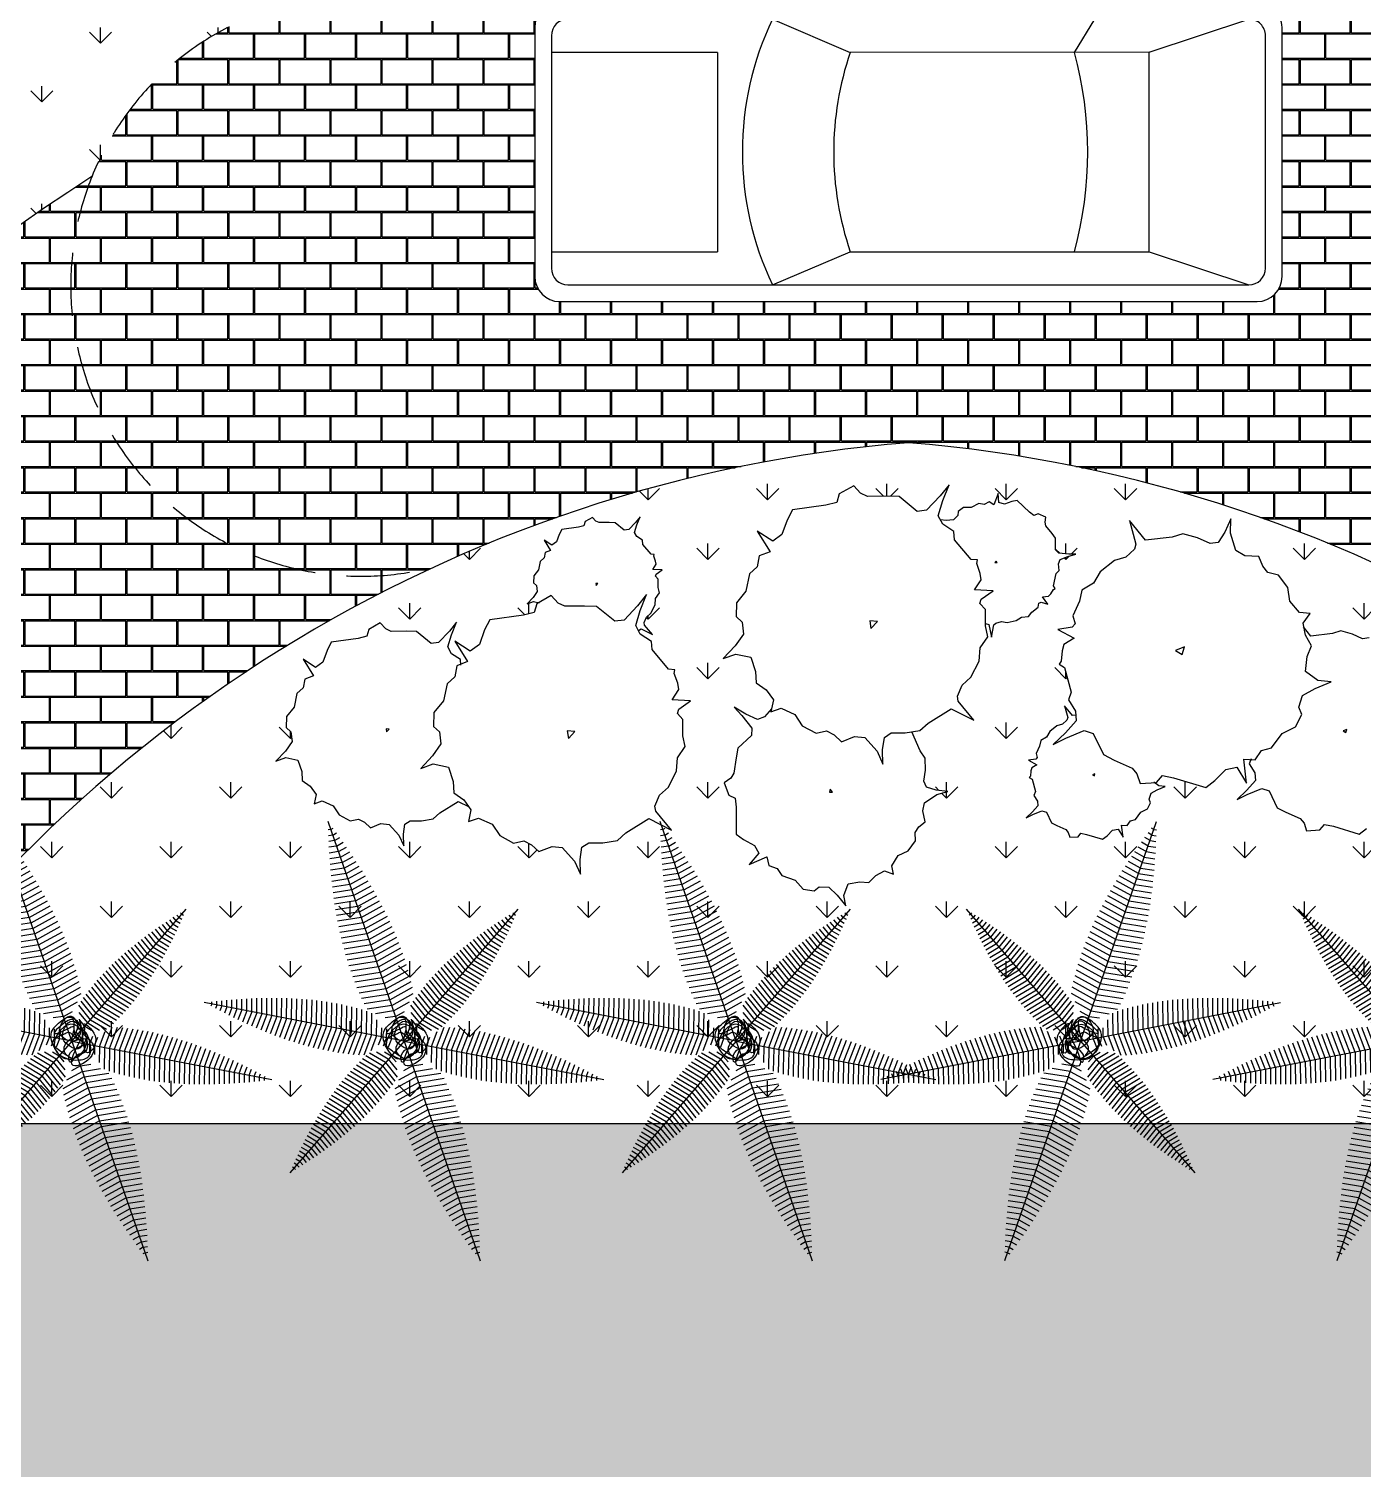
# Model space of a CAD drawing. Header units: millimetres. Extents: x 5728 to 12128, y -948 to 8052.
# Drawn here: x 7099 to 7902, y -81 to 786 of the extents above; entities that cross this region are included whole.
import ezdxf

# ---------------------------------------------------------------- set-up
doc = ezdxf.new("R2010")
doc.units = ezdxf.units.MM
doc.header["$MEASUREMENT"] = 0
doc.linetypes.add('DASHED', pattern=[19.05, 12.7, -6.35])
for name, color, linetype in [('003 - 0.250 Color', 3, 'Continuous'), ('005 - 0.350 Color', 5, 'Continuous'), ('030 - 0.500 Color', 30, 'Continuous'), ('052 - 0.250 Color', 52, 'Continuous'), ('084 - 0.250 Color', 84, 'Continuous'), ('104 - 0.250 Color', 104, 'Continuous'), ('252 - 0.150 Color', 252, 'Continuous')]:
    doc.layers.add(name, color=color, linetype=linetype)
pattern_1 = [(0, (0, 0), (15.36, 15.36), [30, -0.72]), (0, (-15.36, 0.72), (15.36, 15.36), [30, -0.72]), (90, (0, 0), (-15.36, 15.36), [-16.08, 14.64]), (90, (-0.72, 0), (-15.36, 15.36), [-16.08, 14.64])]

# ---------------------------------------------------------------- blocks, each defined once
blk = doc.blocks.new('Carro')
at = {"layer": '052 - 0.250 Color'}
for p, q in [((7967.72, 5100.48), (7861.66, 4994.42)), ((8285.92, 4803.5), (7988.94, 5100.48)), ((7971.26, 5089.87), (7872.27, 4990.88)), ((8275.32, 4799.96), (7985.4, 5089.87)), ((8034.9, 5012.09), (7964.19, 5082.8)), ((8034.9, 5012.09), (7950.05, 4927.24)), ((7879.34, 4997.95), (7950.05, 4927.24)), ((8072.51, 5002.77), (8091.47, 4955.52)), ((7861.66, 4973.2), (8158.64, 4676.22)), ((7872.27, 4976.74), (8162.18, 4686.82)), ((8218.75, 4828.25), (8091.47, 4955.52)), ((7959.38, 4889.63), (8006.62, 4870.67)), ((8006.62, 4870.67), (8133.89, 4743.39)), ((8186.93, 4860.06), (8209.8, 4865.47)), ((8133.89, 4743.39), (8218.75, 4828.25)), ((8218.75, 4828.25), (8275.32, 4799.96)), ((8176.32, 4686.82), (8275.32, 4785.82)), ((8179.86, 4676.22), (8285.92, 4782.28)), ((8133.89, 4743.39), (8162.18, 4686.82))]:
    blk.add_line(p, q, dxfattribs=at)
for centre, radius, start, end in [((7978.33, 5089.87), 15, 44.99996, 134.99996), ((7978.33, 5082.8), 10, 44.99996, 134.99996), ((7872.27, 4983.81), 15, 134.99996, 224.99996), ((8133.89, 4828.25), 185, 109.37793, 160.62198), ((7879.34, 4983.81), 10, 134.99996, 224.99996), ((8172.79, 4789.35), 185, 116.07531, 153.9246), ((7988.23, 4973.91), 229, 299.81067, 330.18924), ((8268.25, 4792.89), 10, 314.99996, 44.99996), ((8275.32, 4792.89), 15, 314.99996, 44.99996), ((8169.25, 4693.89), 10, 224.99996, 314.99996), ((8169.25, 4686.82), 15, 224.99996, 314.99996)]:
    blk.add_arc(centre, radius, start, end, dxfattribs=at)
blk = doc.blocks.new('Coqueiro')
at = {"layer": '104 - 0.250 Color', "ltscale": 2.5}
for p, q in [((27820.34, 18685.32), (27817.78, 18685.77)), ((27820.34, 18688.82), (27818.8, 18689.09)), ((27820.34, 18554.03), (27820.34, 18694.03)), ((27820.34, 18688.82), (27821.87, 18689.09)), ((27820.34, 18685.32), (27822.9, 18685.77)), ((27820.34, 18678.32), (27815.8, 18679.12)), ((27820.34, 18681.82), (27816.78, 18682.44)), ((27820.34, 18681.82), (27823.9, 18682.44)), ((27820.34, 18678.32), (27824.88, 18679.12)), ((27820.34, 18667.82), (27813.05, 18669.1)), ((27820.34, 18671.32), (27813.94, 18672.45)), ((27820.34, 18674.82), (27814.85, 18675.78)), ((27820.34, 18674.82), (27825.83, 18675.78)), ((27820.34, 18671.32), (27826.74, 18672.45)), ((27820.34, 18667.82), (27827.63, 18669.1)), ((27820.34, 18660.82), (27811.36, 18662.4)), ((27820.34, 18664.32), (27812.19, 18665.75)), ((27820.34, 18664.32), (27828.49, 18665.75)), ((27820.34, 18660.82), (27829.31, 18662.4)), ((27820.34, 18650.32), (27809.1, 18652.3)), ((27820.34, 18653.82), (27809.82, 18655.67)), ((27820.34, 18657.32), (27810.57, 18659.04)), ((27820.34, 18657.32), (27830.11, 18659.04)), ((27820.34, 18653.82), (27830.86, 18655.67)), ((27820.34, 18650.32), (27831.58, 18652.3)), ((27820.34, 18643.32), (27807.78, 18645.53)), ((27820.34, 18646.82), (27808.42, 18648.92)), ((27820.34, 18646.82), (27832.26, 18648.92)), ((27820.34, 18643.32), (27832.9, 18645.53)), ((27820.34, 18632.82), (27806.11, 18635.33)), ((27820.34, 18636.32), (27806.62, 18638.74)), ((27820.34, 18639.82), (27807.18, 18642.14)), ((27820.34, 18639.82), (27833.5, 18642.14)), ((27820.34, 18636.32), (27834.06, 18638.74)), ((27820.34, 18632.82), (27834.57, 18635.33)), ((27820.34, 18622.32), (27804.85, 18625.05)), ((27820.34, 18625.82), (27805.22, 18628.48)), ((27820.34, 18629.32), (27805.64, 18631.91)), ((27820.34, 18629.32), (27835.04, 18631.91)), ((27820.34, 18625.82), (27835.46, 18628.48)), ((27820.34, 18622.32), (27835.83, 18625.05)), ((27820.34, 18615.32), (27804.26, 18618.15)), ((27820.34, 18618.82), (27804.53, 18621.6)), ((27820.34, 18618.82), (27836.15, 18621.6)), ((27820.34, 18615.32), (27836.42, 18618.15)), ((27820.34, 18554.03), (27714.25, 18615.28)), ((27718.2, 18613), (27717.32, 18611.95)), ((27718.2, 18613), (27718.67, 18614.28)), ((27720.85, 18611.47), (27719.39, 18609.72)), ((27720.85, 18611.47), (27721.63, 18613.61)), ((27723.51, 18609.94), (27721.47, 18607.51)), ((27723.51, 18609.94), (27724.59, 18612.91)), ((27726.16, 18608.4), (27723.57, 18605.32)), ((27726.16, 18608.4), (27727.54, 18612.19)), ((27728.81, 18606.87), (27730.48, 18611.45)), ((27731.46, 18605.34), (27733.41, 18610.69)), ((27734.11, 18603.81), (27736.33, 18609.9)), ((27736.77, 18602.28), (27739.24, 18609.08)), ((27739.42, 18600.75), (27742.15, 18608.24)), ((27820.34, 18604.82), (27803.8, 18607.73)), ((27820.34, 18608.32), (27803.89, 18611.22)), ((27820.34, 18611.82), (27804.05, 18614.69)), ((27820.34, 18611.82), (27836.63, 18614.69)), ((27820.34, 18608.32), (27836.79, 18611.22)), ((27820.34, 18604.82), (27836.88, 18607.73)), ((27728.81, 18606.87), (27725.68, 18603.14)), ((27731.46, 18605.34), (27727.8, 18600.98)), ((27734.11, 18603.81), (27729.95, 18598.85)), ((27736.77, 18602.28), (27732.11, 18596.73)), ((27739.42, 18600.75), (27734.29, 18594.64)), ((27742.07, 18599.22), (27736.49, 18592.57)), ((27742.07, 18599.22), (27745.04, 18607.37)), ((27744.72, 18597.69), (27747.92, 18606.47)), ((27747.38, 18596.15), (27750.79, 18605.54)), ((27750.03, 18594.62), (27753.65, 18604.58)), ((27752.68, 18593.09), (27756.5, 18603.58)), ((27755.33, 18591.56), (27759.33, 18602.55)), ((27757.98, 18590.03), (27762.15, 18601.48)), ((27760.64, 18588.5), (27764.96, 18600.38)), ((27763.29, 18586.97), (27767.76, 18599.24)), ((27820.34, 18601.32), (27803.76, 18604.24)), ((27820.34, 18597.82), (27803.78, 18600.74)), ((27820.34, 18554.03), (27911.27, 18606.53)), ((27820.34, 18601.32), (27836.92, 18604.24)), ((27820.34, 18597.82), (27836.9, 18600.74)), ((27885.15, 18591.45), (27882.41, 18598.98)), ((27887.43, 18592.76), (27884.88, 18599.75)), ((27889.7, 18594.07), (27887.36, 18600.5)), ((27891.97, 18595.39), (27889.85, 18601.22)), ((27894.25, 18596.7), (27892.35, 18601.92)), ((27896.52, 18598.01), (27894.85, 18602.59)), ((27898.79, 18599.32), (27897.36, 18603.25)), ((27898.79, 18599.32), (27901.48, 18596.12)), ((27901.07, 18600.64), (27899.88, 18603.88)), ((27901.07, 18600.64), (27903.29, 18597.99)), ((27903.34, 18601.95), (27902.41, 18604.5)), ((27903.34, 18601.95), (27905.08, 18599.87)), ((27905.61, 18603.26), (27904.95, 18605.09)), ((27905.61, 18603.26), (27906.87, 18601.77)), ((27907.89, 18604.57), (27907.49, 18605.67)), ((27907.89, 18604.57), (27908.64, 18603.68)), ((27744.72, 18597.69), (27738.71, 18590.52)), ((27747.38, 18596.15), (27740.96, 18588.5)), ((27750.03, 18594.62), (27743.22, 18586.51)), ((27752.68, 18593.09), (27745.51, 18584.54)), ((27755.33, 18591.56), (27747.82, 18582.6)), ((27765.94, 18585.44), (27770.54, 18598.06)), ((27768.59, 18583.9), (27773.3, 18596.84)), ((27771.25, 18582.37), (27776.05, 18595.57)), ((27773.9, 18580.84), (27778.78, 18594.27)), ((27776.55, 18579.31), (27781.5, 18592.91)), ((27779.2, 18577.78), (27784.2, 18591.51)), ((27820.34, 18594.32), (27803.87, 18597.22)), ((27820.34, 18590.82), (27804.03, 18593.69)), ((27820.34, 18594.32), (27836.8, 18597.22)), ((27820.34, 18590.82), (27836.65, 18593.69)), ((27864.69, 18579.64), (27860.66, 18590.72)), ((27866.97, 18580.95), (27863.03, 18591.77)), ((27869.24, 18582.26), (27865.41, 18592.78)), ((27871.51, 18583.57), (27867.81, 18593.76)), ((27873.79, 18584.89), (27870.21, 18594.7)), ((27876.06, 18586.2), (27872.63, 18595.62)), ((27878.33, 18587.51), (27875.06, 18596.5)), ((27880.61, 18588.82), (27877.5, 18597.35)), ((27882.88, 18590.14), (27879.95, 18598.18)), ((27885.15, 18591.45), (27890.3, 18585.31)), ((27887.43, 18592.76), (27892.21, 18587.06)), ((27889.7, 18594.07), (27894.09, 18588.84)), ((27891.97, 18595.39), (27895.96, 18590.63)), ((27894.25, 18596.7), (27897.82, 18592.44)), ((27896.52, 18598.01), (27899.66, 18594.28)), ((27757.98, 18590.03), (27750.15, 18580.69)), ((27760.64, 18588.5), (27752.51, 18578.81)), ((27763.29, 18586.97), (27754.89, 18576.96)), ((27765.94, 18585.44), (27757.31, 18575.14)), ((27768.59, 18583.9), (27759.75, 18573.36)), ((27771.25, 18582.37), (27762.22, 18571.61)), ((27781.85, 18576.25), (27786.88, 18590.06)), ((27784.51, 18574.72), (27789.55, 18588.56)), ((27787.16, 18573.19), (27792.19, 18587.01)), ((27789.81, 18571.65), (27794.81, 18585.4)), ((27792.46, 18570.12), (27797.42, 18583.74)), ((27795.12, 18568.59), (27800, 18582.02)), ((27820.34, 18587.32), (27804.26, 18590.15)), ((27820.34, 18583.82), (27804.56, 18586.6)), ((27820.34, 18580.32), (27804.93, 18583.03)), ((27820.34, 18580.32), (27804.93, 18583.03)), ((27820.34, 18587.32), (27836.42, 18590.15)), ((27820.34, 18583.82), (27836.12, 18586.6)), ((27820.34, 18580.32), (27835.75, 18583.03)), ((27820.34, 18580.32), (27835.75, 18583.03)), ((27848.78, 18570.45), (27844.47, 18582.3)), ((27851.05, 18571.76), (27846.74, 18583.63)), ((27853.33, 18573.07), (27849.02, 18584.91)), ((27855.6, 18574.39), (27851.32, 18586.16)), ((27857.87, 18575.7), (27853.63, 18587.36)), ((27860.15, 18577.01), (27855.96, 18588.52)), ((27862.42, 18578.32), (27858.3, 18589.64)), ((27869.24, 18582.26), (27876.44, 18573.69)), ((27871.51, 18583.57), (27878.48, 18575.27)), ((27873.79, 18584.89), (27880.5, 18576.88)), ((27876.06, 18586.2), (27882.5, 18578.52)), ((27878.33, 18587.51), (27884.48, 18580.18)), ((27880.61, 18588.82), (27886.44, 18581.87)), ((27882.88, 18590.14), (27888.38, 18583.58)), ((27773.9, 18580.84), (27764.72, 18569.9)), ((27776.55, 18579.31), (27767.25, 18568.22)), ((27779.2, 18577.78), (27769.81, 18566.59)), ((27781.85, 18576.25), (27772.41, 18564.99)), ((27784.51, 18574.72), (27775.04, 18563.43)), ((27787.16, 18573.19), (27777.7, 18561.92)), ((27797.77, 18567.06), (27802.56, 18580.24)), ((27800.42, 18565.53), (27805.1, 18578.39)), ((27800.42, 18565.53), (27805.1, 18578.39)), ((27803.07, 18564), (27807.53, 18576.25)), ((27820.34, 18576.82), (27805.66, 18579.4)), ((27820.34, 18573.32), (27809.5, 18575.23)), ((27820.34, 18576.82), (27835.02, 18579.4)), ((27820.34, 18573.32), (27831.18, 18575.23)), ((27835.14, 18562.57), (27831.32, 18573.08)), ((27837.41, 18563.89), (27833.4, 18574.91)), ((27837.41, 18563.89), (27833.4, 18574.91)), ((27839.69, 18565.2), (27835.58, 18576.49)), ((27841.96, 18566.51), (27837.77, 18578.02)), ((27844.23, 18567.82), (27839.99, 18579.49)), ((27846.51, 18569.14), (27842.22, 18580.92)), ((27853.33, 18573.07), (27861.43, 18563.42)), ((27855.6, 18574.39), (27863.65, 18564.79)), ((27857.87, 18575.7), (27865.85, 18566.2)), ((27860.15, 18577.01), (27868.02, 18567.63)), ((27862.42, 18578.32), (27870.16, 18569.1)), ((27864.69, 18579.64), (27872.28, 18570.6)), ((27866.97, 18580.95), (27874.37, 18572.13)), ((27789.81, 18571.65), (27780.41, 18560.45)), ((27792.46, 18570.12), (27783.15, 18559.02)), ((27795.12, 18568.59), (27785.93, 18557.65)), ((27797.77, 18567.06), (27788.76, 18556.32)), ((27800.42, 18565.53), (27791.62, 18555.04)), ((27800.42, 18565.53), (27791.62, 18555.04)), ((27805.72, 18562.47), (27809.02, 18571.52)), ((27808.38, 18560.94), (27810.23, 18566.03)), ((27811.03, 18559.4), (27812.88, 18564.5)), ((27820.34, 18569.82), (27814.23, 18570.89)), ((27820.34, 18569.82), (27826.45, 18570.89)), ((27830.59, 18559.95), (27829, 18564.32)), ((27832.87, 18561.26), (27830.04, 18569.02)), ((27839.69, 18565.2), (27847.41, 18555.99)), ((27841.96, 18566.51), (27849.83, 18557.13)), ((27844.23, 18567.82), (27852.22, 18558.31)), ((27846.51, 18569.14), (27854.57, 18559.53)), ((27848.78, 18570.45), (27856.89, 18560.79)), ((27851.05, 18571.76), (27859.17, 18562.09)), ((27803.07, 18564), (27794.69, 18554.01)), ((27805.72, 18562.47), (27799.53, 18555.09)), ((27808.38, 18560.94), (27804.89, 18556.78)), ((27811.03, 18559.4), (27807.54, 18555.25)), ((27813.68, 18557.87), (27810.19, 18553.72)), ((27813.68, 18557.87), (27815.54, 18562.97)), ((27830.59, 18559.95), (27833.58, 18556.39)), ((27832.87, 18561.26), (27838.18, 18554.93)), ((27835.14, 18562.57), (27842.33, 18554.01)), ((27837.41, 18563.89), (27844.96, 18554.9)), ((27837.41, 18563.89), (27844.96, 18554.9)), ((27820.34, 18554.03), (27729.41, 18501.53)), ((27791.9, 18537.61), (27783.79, 18547.27)), ((27794.17, 18538.92), (27786.11, 18548.53)), ((27796.45, 18540.23), (27788.46, 18549.75)), ((27798.72, 18541.55), (27790.85, 18550.93)), ((27800.99, 18542.86), (27793.27, 18552.06)), ((27803.27, 18544.17), (27795.72, 18553.16)), ((27803.27, 18544.17), (27795.72, 18553.16)), ((27805.54, 18545.48), (27798.35, 18554.05)), ((27807.81, 18546.8), (27802.5, 18553.12)), ((27810.09, 18548.11), (27807.1, 18551.67)), ((27810.09, 18548.11), (27811.68, 18543.74)), ((27820.34, 18554.03), (27926.43, 18492.78)), ((27820.34, 18554.03), (27820.34, 18414.03)), ((27827, 18550.18), (27825.14, 18545.09)), ((27827, 18550.18), (27830.49, 18554.34)), ((27829.65, 18548.65), (27827.8, 18543.55)), ((27829.65, 18548.65), (27833.14, 18552.81)), ((27832.3, 18547.12), (27830.45, 18542.02)), ((27832.3, 18547.12), (27835.79, 18551.28)), ((27834.96, 18545.59), (27841.15, 18552.97)), ((27837.61, 18544.06), (27845.99, 18554.05)), ((27840.26, 18542.53), (27849.06, 18553.01)), ((27840.26, 18542.53), (27849.06, 18553.01)), ((27842.91, 18541), (27851.92, 18551.74)), ((27845.56, 18539.47), (27854.75, 18550.41)), ((27848.22, 18537.93), (27857.53, 18549.03)), ((27850.87, 18536.4), (27860.27, 18547.61)), ((27778.26, 18529.73), (27770.52, 18538.96)), ((27780.53, 18531.05), (27772.66, 18540.43)), ((27782.81, 18532.36), (27774.83, 18541.86)), ((27785.08, 18533.67), (27777.03, 18543.27)), ((27787.35, 18534.98), (27779.25, 18544.64)), ((27789.63, 18536.3), (27781.51, 18545.97)), ((27794.17, 18538.92), (27798.46, 18527.14)), ((27796.45, 18540.23), (27800.69, 18528.56)), ((27798.72, 18541.55), (27802.91, 18530.04)), ((27800.99, 18542.86), (27805.1, 18531.57)), ((27803.27, 18544.17), (27807.28, 18533.15)), ((27803.27, 18544.17), (27807.28, 18533.15)), ((27805.54, 18545.48), (27809.36, 18534.98)), ((27807.81, 18546.8), (27810.64, 18539.03)), ((27834.96, 18545.59), (27831.66, 18536.54)), ((27837.61, 18544.06), (27833.15, 18531.81)), ((27840.26, 18542.53), (27835.58, 18529.67)), ((27840.26, 18542.53), (27835.58, 18529.67)), ((27842.91, 18541), (27838.12, 18527.82)), ((27845.56, 18539.47), (27840.68, 18526.04)), ((27853.52, 18534.87), (27862.98, 18546.14)), ((27856.17, 18533.34), (27865.64, 18544.63)), ((27858.83, 18531.81), (27868.27, 18543.07)), ((27861.48, 18530.28), (27870.87, 18541.47)), ((27864.13, 18528.75), (27873.43, 18539.83)), ((27766.89, 18523.17), (27760.18, 18531.17)), ((27769.17, 18524.48), (27762.2, 18532.79)), ((27771.44, 18525.8), (27764.24, 18534.37)), ((27773.71, 18527.11), (27766.31, 18535.93)), ((27775.99, 18528.42), (27768.4, 18537.46)), ((27778.26, 18529.73), (27782.38, 18518.42)), ((27780.53, 18531.05), (27784.72, 18519.54)), ((27782.81, 18532.36), (27787.05, 18520.7)), ((27785.08, 18533.67), (27789.36, 18521.9)), ((27787.35, 18534.98), (27791.66, 18523.14)), ((27789.63, 18536.3), (27793.94, 18524.43)), ((27791.9, 18537.61), (27796.21, 18525.76)), ((27820.34, 18531.24), (27805.66, 18528.65)), ((27820.34, 18534.74), (27809.5, 18532.83)), ((27820.34, 18538.24), (27814.23, 18537.16)), ((27820.34, 18538.24), (27826.45, 18537.16)), ((27820.34, 18534.74), (27831.18, 18532.83)), ((27820.34, 18531.24), (27835.02, 18528.65)), ((27848.22, 18537.93), (27843.26, 18524.32)), ((27850.87, 18536.4), (27845.87, 18522.66)), ((27853.52, 18534.87), (27848.49, 18521.05)), ((27856.17, 18533.34), (27851.13, 18519.5)), ((27858.83, 18531.81), (27853.8, 18518)), ((27861.48, 18530.28), (27856.48, 18516.55)), ((27866.78, 18527.22), (27875.96, 18538.16)), ((27869.43, 18525.68), (27878.46, 18536.45)), ((27872.09, 18524.15), (27880.93, 18534.7)), ((27874.74, 18522.62), (27883.37, 18532.91)), ((27877.39, 18521.09), (27885.79, 18531.1)), ((27753.25, 18515.3), (27748.47, 18520.99)), ((27755.53, 18516.61), (27750.38, 18522.75)), ((27757.8, 18517.92), (27752.3, 18524.48)), ((27760.07, 18519.23), (27754.24, 18526.19)), ((27762.35, 18520.55), (27756.2, 18527.87)), ((27764.62, 18521.86), (27758.18, 18529.54)), ((27764.62, 18521.86), (27768.05, 18512.44)), ((27766.89, 18523.17), (27770.47, 18513.35)), ((27769.17, 18524.48), (27772.87, 18514.3)), ((27771.44, 18525.8), (27775.27, 18515.28)), ((27773.71, 18527.11), (27777.65, 18516.29)), ((27775.99, 18528.42), (27780.02, 18517.33)), ((27820.34, 18524.24), (27804.56, 18521.46)), ((27820.34, 18527.74), (27804.93, 18525.02)), ((27820.34, 18527.74), (27804.93, 18525.02)), ((27820.34, 18527.74), (27835.75, 18525.02)), ((27820.34, 18527.74), (27835.75, 18525.02)), ((27820.34, 18524.24), (27836.12, 18521.46)), ((27864.13, 18528.75), (27859.18, 18515.14)), ((27866.78, 18527.22), (27861.9, 18513.79)), ((27869.43, 18525.68), (27864.63, 18512.48)), ((27872.09, 18524.15), (27867.38, 18511.22)), ((27874.74, 18522.62), (27870.14, 18510)), ((27877.39, 18521.09), (27872.92, 18508.82)), ((27880.04, 18519.56), (27888.17, 18529.25)), ((27882.7, 18518.03), (27890.53, 18527.37)), ((27885.35, 18516.5), (27892.86, 18525.45)), ((27888, 18514.97), (27895.17, 18523.51)), ((27890.65, 18513.43), (27897.46, 18521.55)), ((27744.16, 18510.05), (27741.02, 18513.78)), ((27746.43, 18511.36), (27742.86, 18515.61)), ((27748.71, 18512.67), (27744.72, 18517.43)), ((27750.98, 18513.98), (27746.59, 18519.22)), ((27748.71, 18512.67), (27750.83, 18506.84)), ((27750.98, 18513.98), (27753.32, 18507.56)), ((27753.25, 18515.3), (27755.8, 18508.31)), ((27755.53, 18516.61), (27758.27, 18509.08)), ((27757.8, 18517.92), (27760.73, 18509.88)), ((27760.07, 18519.23), (27763.18, 18510.7)), ((27762.35, 18520.55), (27765.62, 18511.56)), ((27820.34, 18513.74), (27803.87, 18510.84)), ((27820.34, 18517.24), (27804.03, 18514.37)), ((27820.34, 18520.74), (27804.26, 18517.91)), ((27820.34, 18520.74), (27836.42, 18517.91)), ((27820.34, 18517.24), (27836.65, 18514.37)), ((27820.34, 18513.74), (27836.8, 18510.84)), ((27880.04, 18519.56), (27875.72, 18507.68)), ((27882.7, 18518.03), (27878.53, 18506.57)), ((27885.35, 18516.5), (27881.35, 18505.51)), ((27888, 18514.97), (27884.18, 18504.48)), ((27890.65, 18513.43), (27887.03, 18503.48)), ((27893.3, 18511.9), (27899.72, 18519.55)), ((27895.96, 18510.37), (27901.97, 18517.53)), ((27898.61, 18508.84), (27904.19, 18515.49)), ((27901.26, 18507.31), (27906.39, 18513.42)), ((27732.79, 18503.48), (27732.04, 18504.38)), ((27735.07, 18504.8), (27733.81, 18506.29)), ((27735.07, 18504.8), (27735.73, 18502.96)), ((27737.34, 18506.11), (27735.59, 18508.19)), ((27737.34, 18506.11), (27738.27, 18503.56)), ((27739.61, 18507.42), (27737.39, 18510.07)), ((27741.89, 18508.73), (27739.2, 18511.93)), ((27739.61, 18507.42), (27740.79, 18504.17)), ((27741.89, 18508.73), (27743.31, 18504.81)), ((27744.16, 18510.05), (27745.83, 18505.46)), ((27746.43, 18511.36), (27748.33, 18506.14)), ((27820.34, 18506.74), (27803.76, 18503.82)), ((27820.34, 18510.24), (27803.78, 18507.32)), ((27820.34, 18510.24), (27836.9, 18507.32)), ((27820.34, 18506.74), (27836.92, 18503.82)), ((27893.3, 18511.9), (27889.89, 18502.52)), ((27895.96, 18510.37), (27892.76, 18501.59)), ((27898.61, 18508.84), (27895.64, 18500.69)), ((27901.26, 18507.31), (27898.53, 18499.82)), ((27903.91, 18505.78), (27901.44, 18498.97)), ((27903.91, 18505.78), (27908.57, 18511.33)), ((27906.56, 18504.25), (27904.35, 18498.16)), ((27906.56, 18504.25), (27910.73, 18509.21)), ((27909.22, 18502.72), (27912.87, 18507.07)), ((27911.87, 18501.18), (27915, 18504.92)), ((27732.79, 18503.48), (27733.19, 18502.38)), ((27820.34, 18503.24), (27803.8, 18500.32)), ((27820.34, 18499.74), (27803.89, 18496.84)), ((27820.34, 18496.24), (27804.05, 18493.37)), ((27820.34, 18503.24), (27836.88, 18500.32)), ((27820.34, 18499.74), (27836.79, 18496.84)), ((27820.34, 18496.24), (27836.63, 18493.37)), ((27909.22, 18502.72), (27907.27, 18497.37)), ((27911.87, 18501.18), (27910.2, 18496.6)), ((27914.52, 18499.65), (27913.14, 18495.86)), ((27914.52, 18499.65), (27917.11, 18502.74)), ((27917.17, 18498.12), (27916.09, 18495.15)), ((27917.17, 18498.12), (27919.21, 18500.55)), ((27919.83, 18496.59), (27919.05, 18494.45)), ((27919.83, 18496.59), (27921.29, 18498.33)), ((27922.48, 18495.06), (27922.01, 18493.78)), ((27922.48, 18495.06), (27923.35, 18496.1)), ((27820.34, 18492.74), (27804.26, 18489.91)), ((27820.34, 18489.24), (27804.53, 18486.45)), ((27820.34, 18492.74), (27836.42, 18489.91)), ((27820.34, 18489.24), (27836.15, 18486.45)), ((27820.34, 18485.74), (27804.85, 18483.01)), ((27820.34, 18482.24), (27805.22, 18479.57)), ((27820.34, 18478.74), (27805.64, 18476.15)), ((27820.34, 18485.74), (27835.83, 18483.01)), ((27820.34, 18482.24), (27835.46, 18479.57)), ((27820.34, 18478.74), (27835.04, 18476.15)), ((27820.34, 18475.24), (27806.11, 18472.73)), ((27820.34, 18471.74), (27806.62, 18469.32)), ((27820.34, 18475.24), (27834.57, 18472.73)), ((27820.34, 18471.74), (27834.06, 18469.32)), ((27820.34, 18468.24), (27807.18, 18465.92)), ((27820.34, 18464.74), (27807.78, 18462.53)), ((27820.34, 18461.24), (27808.42, 18459.14)), ((27820.34, 18468.24), (27833.5, 18465.92)), ((27820.34, 18464.74), (27832.9, 18462.53)), ((27820.34, 18461.24), (27832.26, 18459.14)), ((27820.34, 18457.74), (27809.1, 18455.76)), ((27820.34, 18454.24), (27809.82, 18452.39)), ((27820.34, 18457.74), (27831.58, 18455.76)), ((27820.34, 18454.24), (27830.86, 18452.39)), ((27820.34, 18450.74), (27810.57, 18449.02)), ((27820.34, 18447.24), (27811.36, 18445.66)), ((27820.34, 18443.74), (27812.19, 18442.3)), ((27820.34, 18450.74), (27830.11, 18449.02)), ((27820.34, 18447.24), (27829.31, 18445.66)), ((27820.34, 18443.74), (27828.49, 18442.3)), ((27820.34, 18440.24), (27813.05, 18438.95)), ((27820.34, 18436.74), (27813.94, 18435.61)), ((27820.34, 18440.24), (27827.63, 18438.95)), ((27820.34, 18436.74), (27826.74, 18435.61)), ((27820.34, 18433.24), (27814.85, 18432.27)), ((27820.34, 18429.74), (27815.8, 18428.94)), ((27820.34, 18426.24), (27816.78, 18425.61)), ((27820.34, 18433.24), (27825.83, 18432.27)), ((27820.34, 18429.74), (27824.88, 18428.94)), ((27820.34, 18426.24), (27823.9, 18425.61)), ((27820.34, 18422.74), (27817.78, 18422.29)), ((27820.34, 18419.24), (27818.8, 18418.97)), ((27820.34, 18422.74), (27822.9, 18422.29)), ((27820.34, 18419.24), (27821.87, 18418.97))]:
    blk.add_line(p, q, dxfattribs=at)
blk.add_spline([(27815.34, 18545.99), (27812.21, 18549.89), (27809.28, 18557.33), (27818.06, 18559.73), (27820.34, 18559.73), (27822.81, 18555.45), (27827, 18550.18), (27817.88, 18543.83), (27814.07, 18550.41), (27826.56, 18561.18), (27824.93, 18568.05), (27815.54, 18562.97), (27820.61, 18554.18), (27828.74, 18552.26), (27825.14, 18545.09), (27820.34, 18545.09), (27815.16, 18542.38), (27816.07, 18546.72), (27827, 18550.18), (27823.67, 18555.95), (27825.11, 18566.24), (27811.96, 18561.95), (27820.34, 18561.95), (27824.03, 18562.08), (27820.34, 18554.03), (27826.74, 18556.66), (27825.11, 18562.8), (27809.37, 18555.03), (27820.95, 18541.84), (27827.65, 18542.56), (27830.18, 18549.43), (27830.18, 18555.21), (27826.74, 18559.73), (27824.93, 18559.19), (27826.2, 18552.14), (27822.4, 18548.34), (27818.06, 18551.6), (27815.7, 18557.2), (27824.57, 18565.33), (27828.01, 18560.82), (27828.91, 18557.92), (27829.09, 18552.68), (27823.12, 18545.27), (27812.99, 18545.27), (27810.28, 18549.43), (27810.64, 18563.35), (27818.6, 18567.68), (27823.12, 18568.41), (27827.1, 18564.79), (27828.37, 18555.75), (27831.63, 18547.8), (27828.91, 18542.02), (27816.25, 18539.85), (27826.74, 18554.13), (27830.18, 18559.55), (27830.18, 18561), (27834.52, 18552.5), (27826.92, 18544.37), (27827.83, 18555.94), (27828.91, 18565.15)], degree=3, dxfattribs=at)

msp = doc.modelspace()

# ---------------------------------------------------------------- hatches: boundary and pattern name
at = {"layer": '003 - 0.250 Color', "ltscale": 2.5}
h = msp.add_hatch(dxfattribs=at)
h.set_pattern_fill('GRASS', color=256, scale=50, style=0)
h.paths.add_polyline_path([(6403.23, 670.85), (7096.79, 670.85, -0.007973), (7136.59, 697.6, -0.178785), (7218.23, 787.28), (7093.23, 787.28), (6878.23, 787.28), (6878.23, 845.52), (6878.23, 1044.78), (6878.23, 1137.28), (6878.23, 1197.28), (6878.23, 1302.28), (6428.23, 1302.28), (6403.23, 1302.28)])
h = msp.add_hatch(dxfattribs=at)
h.set_pattern_fill('GRASS', color=256, scale=2, style=0)
h.set_pattern_definition([(90, (0, 0), (-35.921, 35.921), [9.525, -62.317]), (45, (0, 0), (-35.92102, 35.92102), [9.525, -41.275]), (135, (0, 0), (-35.92102, -35.92102), [9.525, -41.275])])
h.paths.add_polyline_path([(7628.23, 537.28, 0.242571), (6969.7, 127.28), (8286.77, 127.28, 0.242571)])
h.paths.add_polyline_path([(7532.25, 283.39), (7538.15, 290.1), (7535.56, 294.88), (7528.97, 298.38), (7524.47, 301.62), (7524.57, 317.87), (7523.99, 323.27), (7520.07, 325.02), (7517.19, 332.49), (7521.24, 335.26), (7523.19, 338.3), (7524.45, 347.65), (7525.49, 353.38), (7533.77, 361.03), (7533.9, 365.54), (7527.92, 372.97), (7523.23, 378.01), (7530.3, 373.91), (7537.27, 370.71), (7541.66, 372.28), (7545.81, 377.06), (7546.98, 382.4), (7542.59, 388.44), (7536.57, 392.75), (7536.24, 399.57), (7533.36, 408.13), (7524.29, 410.05), (7516.73, 407.32), (7523.88, 415), (7528.84, 422.11), (7528.07, 429.35), (7524.49, 432.68), (7524.69, 440.97), (7530.42, 448.01), (7532.57, 458.39), (7537.24, 462.51), (7538.46, 469.2), (7544.92, 471.65), (7537.24, 484.02), (7546.58, 477.92), (7552.03, 481.97), (7555.2, 490.75), (7558.41, 496.88), (7578.53, 499.64), (7585.11, 501.33), (7586.57, 506.48), (7595.31, 511.38), (7599.46, 506.86), (7603.56, 504.99), (7615.35, 505.09), (7622.63, 504.82), (7633.56, 495.94), (7639.17, 496.58), (7647.3, 505.3), (7652.7, 511.99), (7648.88, 502.52), (7646.16, 493.32), (7647.48, 490.83), (7651.03, 490.54), (7655.36, 490.81), (7657.95, 493.37), (7658.15, 495.8), (7661.45, 498.3), (7665.99, 498.24), (7670.73, 500.63), (7673.79, 500.08), (7676.79, 501.68), (7679.76, 499.91), (7682.22, 506.77), (7682.73, 501.21), (7686.01, 500.33), (7690.43, 501.82), (7693.83, 502.47), (7701.17, 495.45), (7703.87, 493.39), (7706.35, 494.42), (7710.98, 492.52), (7710.5, 489.49), (7711.04, 487.3), (7714.74, 482.72), (7716.9, 479.79), (7716.82, 472.74), (7718.81, 470.74), (7724.76, 470.27), (7729.06, 470.24), (7724.16, 468.79), (7719.71, 466.99), (7718.54, 464.33), (7718.94, 460.31), (7717.13, 458.61), (7715.58, 451.07), (7716.64, 449.45), (7715.64, 448.92), (7714, 446.29), (7712.69, 444.86), (7709.08, 444.54), (7712.3, 439.99), (7708.1, 441.24), (7706.86, 440.73), (7706.43, 438.31), (7702.6, 435.24), (7700.48, 432.65), (7696.39, 432.36), (7693.11, 430.17), (7687.76, 429.06), (7684.22, 429.65), (7680.79, 428.7), (7679.74, 427.55), (7678.21, 420.31), (7676.66, 427.8), (7674.63, 428.53), (7674.63, 427.03), (7676.06, 420.49), (7671.43, 413.73), (7670.78, 405.86), (7665.86, 396.1), (7660.54, 391.28), (7657.78, 384.73), (7658.27, 381.67), (7667.7, 370.27), (7654.04, 377.14), (7640.18, 368.54), (7635.18, 364.07), (7630.37, 363.27), (7635.4, 351.78), (7638.37, 347.32), (7638.53, 340.1), (7637.6, 333.47), (7639.23, 329.88), (7645, 328.17), (7651.92, 327.37), (7645.29, 325.47), (7637.96, 320.54), (7636.83, 315.71), (7638.37, 309.11), (7634.56, 306.05), (7632.23, 302.7), (7632.58, 297.59), (7628.06, 291.51), (7622.16, 288.71), (7618.26, 282.63), (7619.23, 277.53), (7613.83, 279.55), (7608.54, 276.76), (7604.45, 272.49), (7599.01, 273), (7591.91, 271.69), (7589.35, 264.73), (7590.65, 258.43), (7585.39, 264.97), (7580.32, 269.7), (7574.5, 269.91), (7571.45, 267.46), (7564.92, 268.56), (7559.99, 273.9), (7552.01, 276.78), (7549.28, 280.95), (7544.13, 282.68), (7542.92, 288.07)], flags=16)
h.paths.add_polyline_path([(7430.76, 277.6), (7427.22, 285.46), (7419.82, 293.66), (7413.64, 294.2), (7405.76, 291.12), (7401.29, 295.29), (7396.74, 297.58), (7390.48, 296.24), (7382.14, 300.75), (7377.63, 307.56), (7369.42, 311.3), (7363.28, 309.2), (7364.82, 316.23), (7363.31, 318.32), (7357.2, 321.39), (7346.11, 314.51), (7342.11, 310.94), (7334.99, 309.75), (7328.29, 309.74), (7324.98, 307.61), (7324.1, 301.65), (7324.3, 294.69), (7321.47, 300.98), (7315.55, 307.54), (7310.61, 307.97), (7304.3, 305.51), (7300.72, 308.84), (7297.08, 310.67), (7292.07, 309.6), (7285.4, 313.21), (7281.79, 318.66), (7275.23, 321.65), (7270.31, 319.97), (7271.55, 325.6), (7268.04, 330.43), (7263.22, 333.87), (7262.96, 339.33), (7260.65, 346.18), (7253.4, 347.72), (7247.35, 345.54), (7253.07, 351.67), (7257.04, 357.37), (7256.42, 363.16), (7253.56, 365.82), (7253.72, 372.45), (7258.3, 378.09), (7260.02, 386.39), (7263.76, 389.68), (7264.73, 395.04), (7269.9, 397), (7263.75, 406.9), (7271.23, 402.01), (7275.59, 405.25), (7278.12, 412.28), (7280.69, 417.18), (7296.79, 419.39), (7302.05, 420.74), (7303.22, 424.86), (7310.21, 428.78), (7313.53, 425.17), (7316.82, 423.67), (7326.25, 423.75), (7332.07, 423.54), (7340.82, 416.43), (7345.3, 416.94), (7351.8, 423.92), (7356.13, 429.27), (7353.07, 421.69), (7350.9, 414.33), (7353.08, 410.22), (7358.51, 406.72), (7358.73, 403.96), (7362.76, 405.49), (7355.08, 417.86), (7364.43, 411.75), (7369.87, 415.81), (7373.04, 424.58), (7376.25, 430.72), (7396.37, 433.48), (7402.95, 435.16), (7404.67, 441.21), (7402.41, 441.7), (7398.63, 440.33), (7402.21, 444.17), (7404.69, 447.72), (7404.3, 451.34), (7402.51, 453.01), (7402.61, 457.15), (7405.47, 460.67), (7406.55, 465.86), (7408.89, 467.92), (7409.49, 471.27), (7412.73, 472.49), (7408.88, 478.68), (7413.56, 475.63), (7416.28, 477.65), (7417.87, 482.04), (7419.47, 485.11), (7429.53, 486.49), (7432.82, 487.33), (7433.55, 489.91), (7437.92, 492.36), (7439.99, 490.1), (7442.05, 489.16), (7447.94, 489.21), (7451.58, 489.08), (7457.05, 484.64), (7459.85, 484.96), (7463.91, 489.32), (7466.62, 492.66), (7464.71, 487.93), (7463.35, 483.33), (7464.71, 480.75), (7468.1, 478.57), (7468.31, 476.1), (7473.25, 470.19), (7475.18, 470.02), (7474.98, 468.91), (7476.01, 465.99), (7476.32, 464.07), (7474.33, 461.04), (7479.9, 460.74), (7476.3, 458.22), (7475.93, 456.94), (7477.56, 455.09), (7477.58, 450.19), (7478.29, 446.91), (7475.98, 443.53), (7475.65, 439.6), (7473.2, 434.72), (7470.54, 432.31), (7469.15, 429.04), (7469.4, 427.5), (7474.12, 421.81), (7467.29, 425.24), (7465.58, 424.18), (7466.73, 422.01), (7473.52, 417.64), (7473.93, 412.7), (7483.81, 400.88), (7487.67, 400.54), (7487.26, 398.32), (7489.34, 392.47), (7489.95, 388.64), (7485.97, 382.58), (7497.1, 381.98), (7489.91, 376.95), (7489.18, 374.37), (7492.43, 370.69), (7492.48, 360.87), (7493.9, 354.33), (7489.27, 347.57), (7488.62, 339.7), (7483.71, 329.94), (7478.38, 325.12), (7475.62, 318.57), (7476.11, 315.51), (7485.54, 304.11), (7471.88, 310.97), (7458.03, 302.38), (7453.03, 297.91), (7444.13, 296.43), (7435.75, 296.41), (7431.61, 293.76), (7430.51, 286.3)], flags=16)
h.paths.add_polyline_path([(7580.75, 326.86), (7581.17, 328.68), (7582.61, 326.89)], flags=0)
h.paths.add_polyline_path([(7423.55, 359.31), (7422.82, 363.91), (7427.45, 363.5)], flags=0)
h.paths.add_polyline_path([(7699.25, 311.53), (7702.98, 315.03), (7706.15, 318.63), (7706, 321.53), (7703.84, 324.94), (7704.69, 327.27), (7702.7, 334.71), (7701.02, 335.68), (7701.67, 336.6), (7701.96, 339.69), (7702.49, 341.55), (7705.57, 343.47), (7700.65, 346.08), (7704.97, 346.85), (7705.84, 347.86), (7705.14, 350.22), (7707.19, 354.68), (7707.92, 357.95), (7711.45, 360.04), (7713.4, 363.47), (7717.68, 366.86), (7721.11, 367.93), (7723.74, 370.32), (7724.16, 371.81), (7722.28, 378.96), (7727.03, 372.97), (7729.03, 373.22), (7728.9, 375.67), (7724.58, 382.49), (7726.29, 387.14), (7722.3, 402.02), (7718.94, 403.95), (7720.25, 405.8), (7720.83, 411.98), (7721.89, 415.71), (7728.05, 419.53), (7718.2, 424.77), (7726.85, 426.3), (7728.59, 428.33), (7727.19, 433.04), (7731.29, 441.96), (7732.75, 448.5), (7739.8, 452.68), (7743.7, 459.55), (7752.27, 466.33), (7759.12, 468.45), (7764.39, 473.23), (7765.23, 476.22), (7761.48, 490.53), (7770.98, 478.55), (7787.16, 480.51), (7793.58, 482.46), (7802.28, 480.05), (7809.88, 476.55), (7814.76, 477.21), (7818.89, 483.51), (7822.33, 491.5), (7822.23, 482.88), (7825.49, 472.33), (7830.86, 469.24), (7839.31, 468.71), (7841.61, 463.05), (7844.78, 459.06), (7851.02, 457.64), (7856.68, 450.04), (7857.91, 441.96), (7863.78, 435.11), (7870.23, 434.43), (7865.87, 428.7), (7866.36, 426.17), (7870.62, 420.81), (7883.57, 422.38), (7888.7, 423.94), (7895.66, 422.02), (7901.74, 419.21), (7905.64, 419.74), (7908.94, 424.78), (7911.7, 431.18), (7911.62, 424.28), (7914.22, 415.84), (7918.52, 413.36), (7925.28, 412.94), (7927.12, 408.41), (7929.66, 405.22), (7934.65, 404.08), (7939.18, 398), (7940.16, 391.54), (7944.86, 386.06), (7950.02, 385.52), (7946.53, 380.93), (7947.68, 375.07), (7950.59, 369.92), (7948.54, 364.86), (7947.75, 357.67), (7953.68, 353.22), (7960.08, 352.66), (7952.31, 349.5), (7946.31, 346.01), (7944.44, 340.49), (7945.91, 336.87), (7942.97, 330.92), (7936.44, 327.74), (7931.39, 320.93), (7926.61, 319.52), (7923.47, 315.08), (7917.96, 315.48), (7919.37, 303.91), (7914.64, 311.49), (7909.32, 310.38), (7904.07, 305.08), (7899.67, 301.71), (7884.14, 306.48), (7878.8, 307.48), (7876, 304.23), (7868.01, 303.62), (7866.52, 308.3), (7864.18, 311.04), (7855.59, 314.94), (7850.4, 317.58), (7845.46, 327.71), (7841.17, 329.14), (7832.34, 325.55), (7826.16, 322.51), (7832.12, 328.1), (7837.2, 333.86), (7836.95, 338.51), (7833.5, 343.97), (7834.45, 346.57), (7830.16, 346.88), (7831.92, 332.42), (7826.01, 341.89), (7819.36, 340.51), (7812.79, 333.88), (7807.3, 329.67), (7787.89, 335.64), (7781.21, 336.88), (7777.1, 332.11), (7778.95, 330.73), (7782.95, 330.38), (7778.09, 328.4), (7774.35, 326.22), (7773.17, 322.77), (7774.09, 320.51), (7772.26, 316.79), (7768.18, 314.8), (7765.02, 310.55), (7762.03, 309.67), (7760.07, 306.89), (7756.62, 307.14), (7757.5, 299.91), (7754.55, 304.65), (7751.23, 303.95), (7747.94, 300.64), (7745.19, 298.53), (7735.49, 301.52), (7732.15, 302.14), (7730.4, 300.11), (7725.41, 299.73), (7724.48, 302.65), (7723.01, 304.36), (7717.64, 306.8), (7714.4, 308.45), (7711.31, 314.79), (7708.63, 315.68), (7703.11, 313.43)], flags=16)
h.paths.add_polyline_path([(7313.97, 363.23), (7313.68, 365.07), (7315.53, 364.91)], flags=0)
h.paths.add_polyline_path([(7605.71, 425.48), (7604.98, 430.07), (7609.61, 429.66)], flags=0)
h.paths.add_polyline_path([(7441.24, 452.44), (7440.27, 451.39), (7440.09, 452.54)], flags=0)
h.paths.add_polyline_path([(7739.2, 337.34), (7740.53, 337.88), (7740.21, 336.76)], flags=0)
h.paths.add_polyline_path([(7681.77, 465.1), (7680.35, 465.22), (7681.13, 466.07)], flags=0)
h.paths.add_polyline_path([(7789.16, 412.2), (7794.46, 414.35), (7793.19, 409.87)], flags=0)
h.paths.add_polyline_path([(7890.08, 363.8), (7892.2, 364.66), (7891.7, 362.87)], flags=0)
at = {"layer": '252 - 0.150 Color', "ltscale": 2.5}
h = msp.add_hatch(dxfattribs=at)
h.set_pattern_fill('AR-B816C', color=256, scale=0.075591, style=0)
h.set_pattern_definition(pattern_1)
h.paths.add_polyline_path([(7218.23, 787.28, 0.155053), (7143.34, 712.28), (7403.23, 712.28), (7403.23, 787.28, -0.414214), (7418.23, 802.28), (7838.23, 802.28, -0.414214), (7853.23, 787.28), (7853.23, 712.28), (8113.12, 712.28, 0.155053), (8038.23, 787.28, 0.243902)])
h.paths.add_polyline_path([(8113.12, 712.28), (7853.23, 712.28), (7853.23, 637.28, -0.414214), (7838.23, 622.28), (7418.23, 622.28, -0.414214), (7403.23, 637.28), (7403.23, 712.28), (7143.34, 712.28, 0.648815), (7342.84, 462.56, -0.087795), (7628.23, 537.28, -0.087795), (7913.63, 462.56, 0.648815)])
h = msp.add_hatch(dxfattribs=at)
h.set_pattern_fill('AR-B816C', color=256, scale=0.075591, style=0)
h.set_pattern_definition(pattern_1)
h.paths.add_polyline_path([(7342.84, 462.56, -0.616486), (7136.59, 697.6, 0.13012), (6619.78, 127.28), (6969.7, 127.28, -0.151549)])
h = msp.add_hatch(dxfattribs=at)
h.set_pattern_fill('AR-B816C', color=256, scale=0.075591, style=0)
h.set_pattern_definition(pattern_1)
h.paths.add_polyline_path([(7073.96, -174.62, -0.414214), (7095.01, -172.03), (7154.11, -218.16), (7423.78, 127.28), (6969.7, 127.28), (6796.62, 127.28), (6553.23, -697.72), (6753.23, -697.72), (6753.23, -677.72), (6753.23, -488.78), (6871.04, -580.75), (6877.19, -572.87), (6818.1, -526.74, -0.414214), (6815.51, -505.69)])
h.paths.add_polyline_path([(7803.02, 127.28), (7423.78, 127.28), (7154.11, -218.16), (7213.25, -264.33, -0.414214), (7215.85, -285.39), (6957.39, -616.45, -0.414214), (6936.34, -619.04), (6877.19, -572.87), (6871.04, -580.75), (6988.85, -672.72), (7132.47, -488.78), (7250.28, -580.75), (7256.44, -572.87), (7197.34, -526.74, -0.414214), (7194.75, -505.69), (7453.2, -174.62, -0.414214), (7474.26, -172.03), (7533.35, -218.16)])
h = msp.add_hatch(dxfattribs=at)
h.set_pattern_fill('AR-B816C', color=256, scale=0.075591, style=0)
h.set_pattern_definition(pattern_1)
h.paths.add_polyline_path([(8182.26, 127.28), (7803.02, 127.28), (7533.35, -218.16), (7592.49, -264.33, -0.414214), (7595.09, -285.39), (7336.64, -616.45, -0.414214), (7315.58, -619.04), (7256.44, -572.87), (7250.28, -580.75), (7368.09, -672.72), (7511.72, -488.79), (7629.52, -580.75), (7635.68, -572.87), (7576.59, -526.74, -0.414214), (7573.99, -505.69), (7832.44, -174.62, -0.414214), (7853.5, -172.03), (7912.59, -218.16)])
h = msp.add_hatch(dxfattribs=at)
h.set_pattern_fill('AR-B816C', color=256, scale=0.075591, style=0)
h.set_pattern_definition(pattern_1)
h.paths.add_polyline_path([(8561.59, 127.28), (8286.77, 127.28), (8182.35, 127.28), (7912.62, -218.18), (7971.73, -264.33, -0.414214), (7974.33, -285.39), (7715.88, -616.45, -0.414214), (7694.82, -619.04), (7635.68, -572.87), (7629.52, -580.75), (7747.33, -672.72), (7890.96, -488.79), (8008.77, -580.75), (8014.92, -572.87), (7955.83, -526.74, -0.414214), (7953.23, -505.69), (8211.69, -174.62, -0.414214), (8232.74, -172.03), (8291.86, -218.18)])

# ---------------------------------------------------------------- linework, layer by layer
at = {"layer": '005 - 0.350 Color', "linetype": 'DASHED', "ltscale": 3}
msp.add_arc((7298.81, 631.93), 175, 117.41392, 284.5732, dxfattribs=at)
at = {"layer": '030 - 0.500 Color', "ltscale": 2.5}
msp.add_line((8286.77, 127.28), (6969.7, 127.28), dxfattribs=at)
for centre, radius, start, end in [((7955.4, -563.7), 1503.77, 122.99063, 165.27172), ((7696.66, -306.49), 846.54, 94.63623, 149.17608), ((7559.81, -306.49), 846.54, 30.82392, 85.36377)]:
    msp.add_arc(centre, radius, start, end, dxfattribs=at)
at = {"layer": '084 - 0.250 Color'}
for points in [[(7537.24, 484.02), (7544.92, 471.65), (7538.46, 469.2), (7537.24, 462.51), (7532.57, 458.39), (7530.42, 448.01), (7524.69, 440.97), (7524.49, 432.68), (7528.07, 429.35), (7528.84, 422.11), (7523.88, 415), (7516.73, 407.32), (7524.29, 410.05), (7533.36, 408.13), (7536.24, 399.57), (7536.57, 392.75), (7542.59, 388.44), (7546.98, 382.4), (7545.44, 375.36), (7551.57, 377.46), (7559.79, 373.72), (7564.3, 366.91), (7572.63, 362.4), (7578.89, 363.74), (7583.44, 361.45), (7587.92, 357.29), (7595.8, 360.37), (7601.98, 359.82), (7609.38, 351.62), (7612.92, 343.76), (7612.67, 352.47), (7613.77, 359.92), (7617.91, 362.57), (7626.28, 362.59), (7635.18, 364.07), (7640.18, 368.54), (7654.04, 377.14), (7667.7, 370.27), (7658.27, 381.67), (7657.78, 384.73), (7660.54, 391.28), (7665.86, 396.1), (7670.78, 405.86), (7671.43, 413.73), (7676.06, 420.49), (7674.63, 427.03), (7674.59, 436.85), (7671.34, 440.53), (7672.07, 443.11), (7679.26, 448.14), (7668.12, 448.74), (7672.1, 454.81), (7671.49, 458.63), (7669.42, 464.48), (7669.83, 466.71), (7665.96, 467.05), (7656.08, 478.86), (7655.68, 483.8), (7648.89, 488.17), (7646.16, 493.32), (7648.88, 502.52), (7652.7, 511.99), (7647.3, 505.3), (7639.17, 496.58), (7633.56, 495.94), (7622.63, 504.82), (7615.35, 505.09), (7603.56, 504.99), (7599.46, 506.86), (7595.31, 511.38), (7586.57, 506.48), (7585.11, 501.33), (7578.53, 499.64), (7558.41, 496.88), (7555.2, 490.75), (7552.03, 481.97), (7546.58, 477.92)], [(7831.92, 332.42), (7830.16, 346.88), (7837.05, 346.38), (7840.97, 351.93), (7846.94, 353.7), (7853.26, 362.21), (7861.43, 366.19), (7865.1, 373.62), (7863.26, 378.15), (7865.6, 385.04), (7873.09, 389.4), (7882.81, 393.35), (7874.8, 394.06), (7867.39, 399.63), (7868.38, 408.6), (7870.95, 414.93), (7867.31, 421.37), (7865.87, 428.7), (7870.23, 434.43), (7863.78, 435.11), (7857.91, 441.96), (7856.68, 450.04), (7851.02, 457.64), (7844.78, 459.06), (7841.61, 463.05), (7839.31, 468.71), (7830.86, 469.24), (7825.49, 472.33), (7822.23, 482.88), (7822.33, 491.5), (7818.89, 483.51), (7814.76, 477.21), (7809.88, 476.55), (7802.28, 480.05), (7793.58, 482.46), (7787.16, 480.51), (7770.98, 478.55), (7761.48, 490.53), (7765.23, 476.22), (7764.39, 473.23), (7759.12, 468.45), (7752.27, 466.33), (7743.7, 459.55), (7739.8, 452.68), (7732.75, 448.5), (7731.29, 441.96), (7727.19, 433.04), (7728.59, 428.33), (7726.85, 426.3), (7718.2, 424.77), (7728.05, 419.53), (7721.89, 415.71), (7720.83, 411.98), (7720.25, 405.8), (7718.94, 403.95), (7722.3, 402.02), (7726.29, 387.14), (7724.58, 382.49), (7728.9, 375.67), (7729.2, 369.85), (7722.86, 362.66), (7715.41, 355.67), (7723.13, 359.47), (7734.17, 363.95), (7739.53, 362.17), (7745.71, 349.51), (7752.2, 346.2), (7762.93, 341.33), (7765.86, 337.9), (7767.72, 332.06), (7777.71, 332.82), (7781.21, 336.88), (7787.89, 335.64), (7807.3, 329.67), (7812.79, 333.88), (7819.36, 340.51), (7826.01, 341.89)], [(7681.13, 466.07), (7680.35, 465.22), (7681.77, 465.1)], [(7440.09, 452.54), (7440.27, 451.39), (7441.24, 452.44)], [(7355.08, 417.86), (7362.76, 405.49), (7356.3, 403.03), (7355.08, 396.35), (7350.41, 392.23), (7348.26, 381.85), (7342.53, 374.81), (7342.33, 366.52), (7345.91, 363.19), (7346.68, 355.95), (7341.73, 348.83), (7334.58, 341.16), (7342.13, 343.89), (7351.2, 341.96), (7354.09, 333.41), (7354.41, 326.58), (7360.43, 322.28), (7364.82, 316.23), (7363.28, 309.2), (7369.42, 311.3), (7377.63, 307.56), (7382.14, 300.75), (7390.48, 296.24), (7396.74, 297.58), (7401.29, 295.29), (7405.76, 291.12), (7413.64, 294.2), (7419.82, 293.66), (7427.22, 285.46), (7430.76, 277.6), (7430.51, 286.3), (7431.61, 293.76), (7435.75, 296.41), (7444.13, 296.43), (7453.03, 297.91), (7458.03, 302.38), (7471.88, 310.97), (7485.54, 304.11), (7476.11, 315.51), (7475.62, 318.57), (7478.38, 325.12), (7483.71, 329.94), (7488.62, 339.7), (7489.27, 347.57), (7493.9, 354.33), (7492.48, 360.87), (7492.43, 370.69), (7489.18, 374.37), (7489.91, 376.95), (7497.1, 381.98), (7485.97, 382.58), (7489.95, 388.64), (7489.34, 392.47), (7487.26, 398.32), (7487.67, 400.54), (7483.81, 400.88), (7473.93, 412.7), (7473.52, 417.64), (7466.73, 422.01), (7464.01, 427.16), (7466.73, 436.35), (7470.54, 445.83), (7465.14, 439.13), (7457.01, 430.41), (7451.41, 429.77), (7440.47, 438.66), (7433.19, 438.92), (7421.41, 438.83), (7417.3, 440.7), (7413.15, 445.21), (7404.41, 440.32), (7402.95, 435.16), (7396.37, 433.48), (7376.25, 430.72), (7373.04, 424.58), (7369.87, 415.81), (7364.43, 411.75)], [(7604.98, 430.07), (7605.71, 425.48), (7609.61, 429.66)], [(7793.19, 409.87), (7794.46, 414.35), (7789.16, 412.2)], [(7313.68, 365.07), (7313.97, 363.23), (7315.53, 364.91)], [(7891.7, 362.87), (7892.2, 364.66), (7890.08, 363.8)], [(7422.82, 363.91), (7423.55, 359.31), (7427.45, 363.5)], [(7740.21, 336.76), (7740.53, 337.88), (7739.2, 337.34)], [(7580.75, 326.86), (7582.61, 326.89), (7581.17, 328.68)]]:
    msp.add_lwpolyline(points, close=True, dxfattribs=at)
for points in [[(7674.63, 428.53), (7676.66, 427.8), (7678.21, 420.31), (7679.74, 427.55), (7680.79, 428.7), (7684.22, 429.65), (7687.76, 429.06), (7693.11, 430.17), (7696.39, 432.36), (7700.48, 432.65), (7702.6, 435.24), (7706.43, 438.31), (7706.86, 440.73), (7708.1, 441.24), (7712.3, 439.99), (7709.08, 444.54), (7712.69, 444.86), (7714, 446.29), (7715.64, 448.92), (7716.64, 449.45), (7715.58, 451.07), (7717.13, 458.61), (7718.94, 460.31), (7718.54, 464.33), (7719.71, 466.99), (7724.16, 468.79), (7729.06, 470.24), (7724.76, 470.27), (7718.81, 470.74), (7716.82, 472.74), (7716.9, 479.79), (7714.74, 482.72), (7711.04, 487.3), (7710.5, 489.49), (7710.98, 492.52), (7706.35, 494.42), (7703.87, 493.39), (7701.17, 495.45), (7693.83, 502.47), (7690.43, 501.82), (7686.01, 500.33), (7682.73, 501.21), (7682.22, 506.77), (7679.76, 499.91), (7676.79, 501.68), (7673.79, 500.08), (7670.73, 500.63), (7665.99, 498.24), (7661.45, 498.3), (7658.15, 495.8), (7657.95, 493.37), (7655.36, 490.81), (7651.03, 490.54), (7647.48, 490.83)], [(7465.65, 424.22), (7467.29, 425.24), (7474.12, 421.81), (7469.4, 427.5), (7469.15, 429.04), (7470.54, 432.31), (7473.2, 434.72), (7475.65, 439.6), (7475.98, 443.53), (7478.29, 446.91), (7477.58, 450.19), (7477.56, 455.09), (7475.93, 456.94), (7476.3, 458.22), (7479.9, 460.74), (7474.33, 461.04), (7476.32, 464.07), (7476.01, 465.99), (7474.98, 468.91), (7475.18, 470.02), (7473.25, 470.19), (7468.31, 476.1), (7468.1, 478.57), (7464.71, 480.75), (7463.35, 483.33), (7464.71, 487.93), (7466.62, 492.66), (7463.91, 489.32), (7459.85, 484.96), (7457.05, 484.64), (7451.58, 489.08), (7447.94, 489.21), (7442.05, 489.16), (7439.99, 490.1), (7437.92, 492.36), (7433.55, 489.91), (7432.82, 487.33), (7429.53, 486.49), (7419.47, 485.11), (7417.87, 482.04), (7416.28, 477.65), (7413.56, 475.63), (7408.88, 478.68), (7412.73, 472.49), (7409.49, 471.27), (7408.89, 467.92), (7406.55, 465.86), (7405.47, 460.67), (7402.61, 457.15), (7402.51, 453.01), (7404.3, 451.34), (7404.69, 447.72), (7402.21, 444.17), (7398.63, 440.33), (7402.41, 441.7), (7405.87, 440.96)], [(7358.78, 403.45), (7358.51, 406.72), (7353.08, 410.22), (7350.9, 414.33), (7353.07, 421.69), (7356.13, 429.27), (7351.8, 423.92), (7345.3, 416.94), (7340.82, 416.43), (7332.07, 423.54), (7326.25, 423.75), (7316.82, 423.67), (7313.53, 425.17), (7310.21, 428.78), (7303.22, 424.86), (7302.05, 420.74), (7296.79, 419.39), (7280.69, 417.18), (7278.12, 412.28), (7275.59, 405.25), (7271.23, 402.01), (7263.75, 406.9), (7269.9, 397), (7264.73, 395.04), (7263.76, 389.68), (7260.02, 386.39), (7258.3, 378.09), (7253.72, 372.45), (7253.56, 365.82), (7256.42, 363.16), (7257.04, 357.37), (7253.07, 351.67), (7247.35, 345.54), (7253.4, 347.72), (7260.65, 346.18), (7262.96, 339.33), (7263.22, 333.87), (7268.04, 330.43), (7271.55, 325.6), (7270.31, 319.97), (7275.23, 321.65), (7281.79, 318.66), (7285.4, 313.21), (7292.07, 309.6), (7297.08, 310.67), (7300.72, 308.84), (7304.3, 305.51), (7310.61, 307.97), (7315.55, 307.54), (7321.47, 300.98), (7324.3, 294.69), (7324.1, 301.65), (7324.98, 307.61), (7328.29, 309.74), (7334.99, 309.75), (7342.11, 310.94), (7346.11, 314.51), (7357.2, 321.39), (7363.69, 318.13)], [(7905.64, 419.74), (7901.74, 419.21), (7895.66, 422.02), (7888.7, 423.94), (7883.57, 422.38), (7870.62, 420.81), (7866.1, 426.51)], [(7545.81, 377.06), (7541.66, 372.28), (7537.27, 370.71), (7530.3, 373.91), (7523.23, 378.01), (7527.92, 372.97), (7533.9, 365.54), (7533.77, 361.03), (7525.49, 353.38), (7524.45, 347.65), (7523.19, 338.3), (7521.24, 335.26), (7517.19, 332.49), (7520.07, 325.02), (7523.99, 323.27), (7524.57, 317.87), (7524.47, 301.62), (7528.97, 298.38), (7535.56, 294.88), (7538.15, 290.1), (7532.25, 283.39), (7542.92, 288.07), (7544.13, 282.68), (7549.28, 280.95), (7552.01, 276.78), (7559.99, 273.9), (7564.92, 268.56), (7571.45, 267.46), (7574.5, 269.91), (7580.32, 269.7), (7585.39, 264.97), (7590.65, 258.43), (7589.35, 264.73), (7591.91, 271.69), (7599.01, 273), (7604.45, 272.49), (7608.54, 276.76), (7613.83, 279.55), (7619.23, 277.53), (7618.26, 282.63), (7622.16, 288.71), (7628.06, 291.51), (7632.58, 297.59), (7632.23, 302.7), (7634.56, 306.05), (7638.37, 309.11), (7636.83, 315.71), (7637.96, 320.54), (7645.29, 325.47), (7651.92, 327.37), (7645, 328.17), (7639.23, 329.88), (7637.6, 333.47), (7638.53, 340.1), (7638.37, 347.32), (7635.4, 351.78), (7630.37, 363.27)], [(7728.95, 373.21), (7727.03, 372.97), (7722.28, 378.96), (7724.16, 371.81), (7723.74, 370.32), (7721.11, 367.93), (7717.68, 366.86), (7713.4, 363.47), (7711.45, 360.04), (7707.92, 357.95), (7707.19, 354.68), (7705.14, 350.22), (7705.84, 347.86), (7704.97, 346.85), (7700.65, 346.08), (7705.57, 343.47), (7702.49, 341.55), (7701.96, 339.69), (7701.67, 336.6), (7701.02, 335.68), (7702.7, 334.71), (7704.69, 327.27), (7703.84, 324.94), (7706, 321.53), (7706.15, 318.63), (7702.98, 315.03), (7699.25, 311.53), (7703.11, 313.43), (7708.63, 315.68), (7711.31, 314.79), (7714.4, 308.45), (7717.64, 306.8), (7723.01, 304.36), (7724.48, 302.65), (7725.41, 299.73), (7730.4, 300.11), (7732.15, 302.14), (7735.49, 301.52), (7745.19, 298.53), (7747.94, 300.64), (7751.23, 303.95), (7754.55, 304.65), (7757.5, 299.91), (7756.62, 307.14), (7760.07, 306.89), (7762.03, 309.67), (7765.02, 310.55), (7768.18, 314.8), (7772.26, 316.79), (7774.09, 320.51), (7773.17, 322.77), (7774.35, 326.22), (7778.09, 328.4), (7782.95, 330.38), (7778.95, 330.73), (7776.12, 332.85)], [(7834.63, 347.04), (7833.5, 343.97), (7836.95, 338.51), (7837.2, 333.86), (7832.12, 328.1), (7826.16, 322.51), (7832.34, 325.55), (7841.17, 329.14), (7845.46, 327.71), (7850.4, 317.58), (7855.59, 314.94), (7864.18, 311.04), (7866.52, 308.3), (7868.01, 303.62), (7876, 304.23), (7878.8, 307.48), (7884.14, 306.48), (7899.67, 301.71), (7904.07, 305.08)]]:
    msp.add_lwpolyline(points, dxfattribs=at)

# ---------------------------------------------------------------- block references
at = {"layer": '005 - 0.350 Color', "rotation": 45.00000348577372}
msp.add_blockref('Carro', (5375.79, -8453.34), dxfattribs=at)
at = {"layer": '104 - 0.250 Color', "rotation": 19.09276029732771}
for p in [(-13096.43, -26456.33), (-12896.43, -26456.33), (-12696.43, -26456.33)]:
    msp.add_blockref('Coqueiro', p, dxfattribs=at)
at = {"layer": '104 - 0.250 Color', "xscale": -1, "rotation": 340.9072397026723}
for p in [(27952.9, -26456.33), (28152.9, -26456.33)]:
    msp.add_blockref('Coqueiro', p, dxfattribs=at)

doc.saveas('drawing.dxf')
